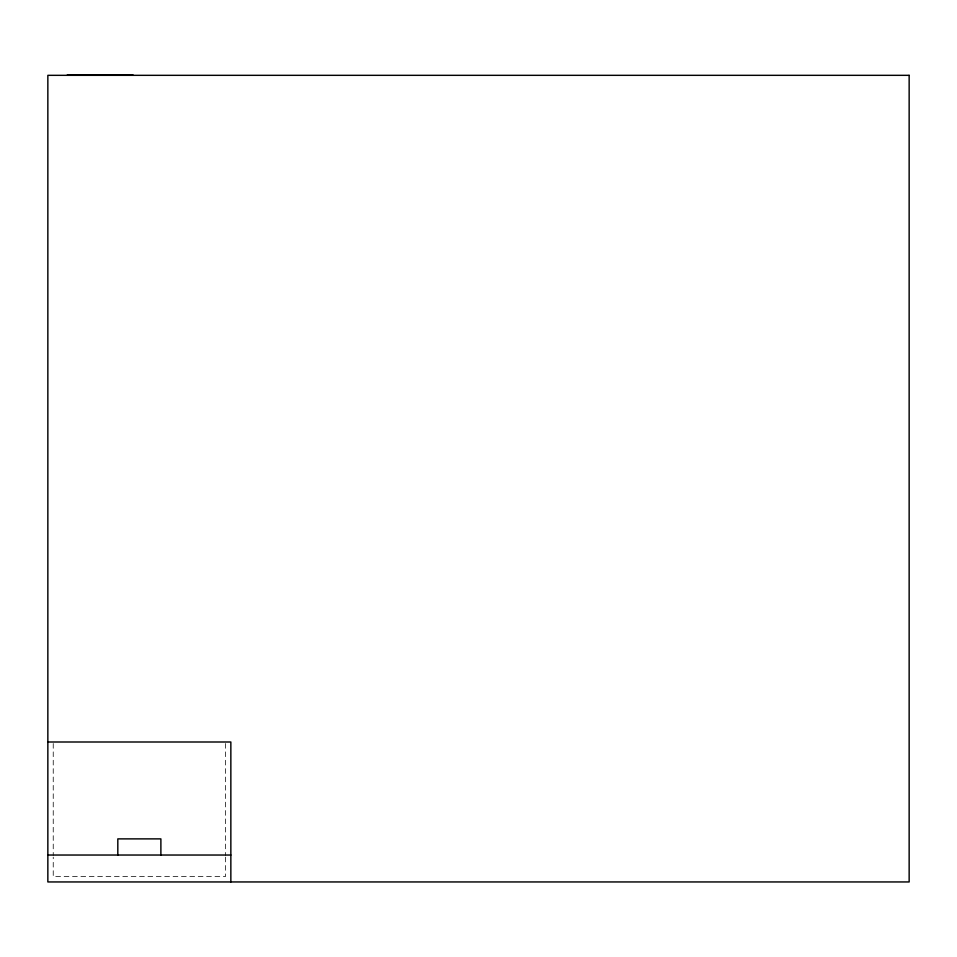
<?xml version="1.0" encoding="UTF-8"?>
<svg xmlns="http://www.w3.org/2000/svg" width="957" height="957" viewBox="0 0 957 957"><rect width="100%" height="100%" fill="white"/><g stroke="black" fill="none" stroke-linecap="round" stroke-linejoin="round"><path stroke-width="0.72" stroke-dasharray="4.79 3.59" d="M225.469 743.493L225.469 855.63M225.469 857.125L225.469 876.564L53.233 876.564L53.233 857.125M53.233 743.493L53.233 855.63"/><path stroke-width="1.44" d="M67.217 75.053L133.143 75.053M47.85 741.998L230.852 741.998L230.852 881.947M47.85 855.032L230.852 855.032M160.884 855.032L160.884 838.882L117.819 838.882L117.819 855.032M909.15 75.328L47.85 75.328L47.85 881.947L909.15 881.947L909.15 75.328"/></g></svg>
